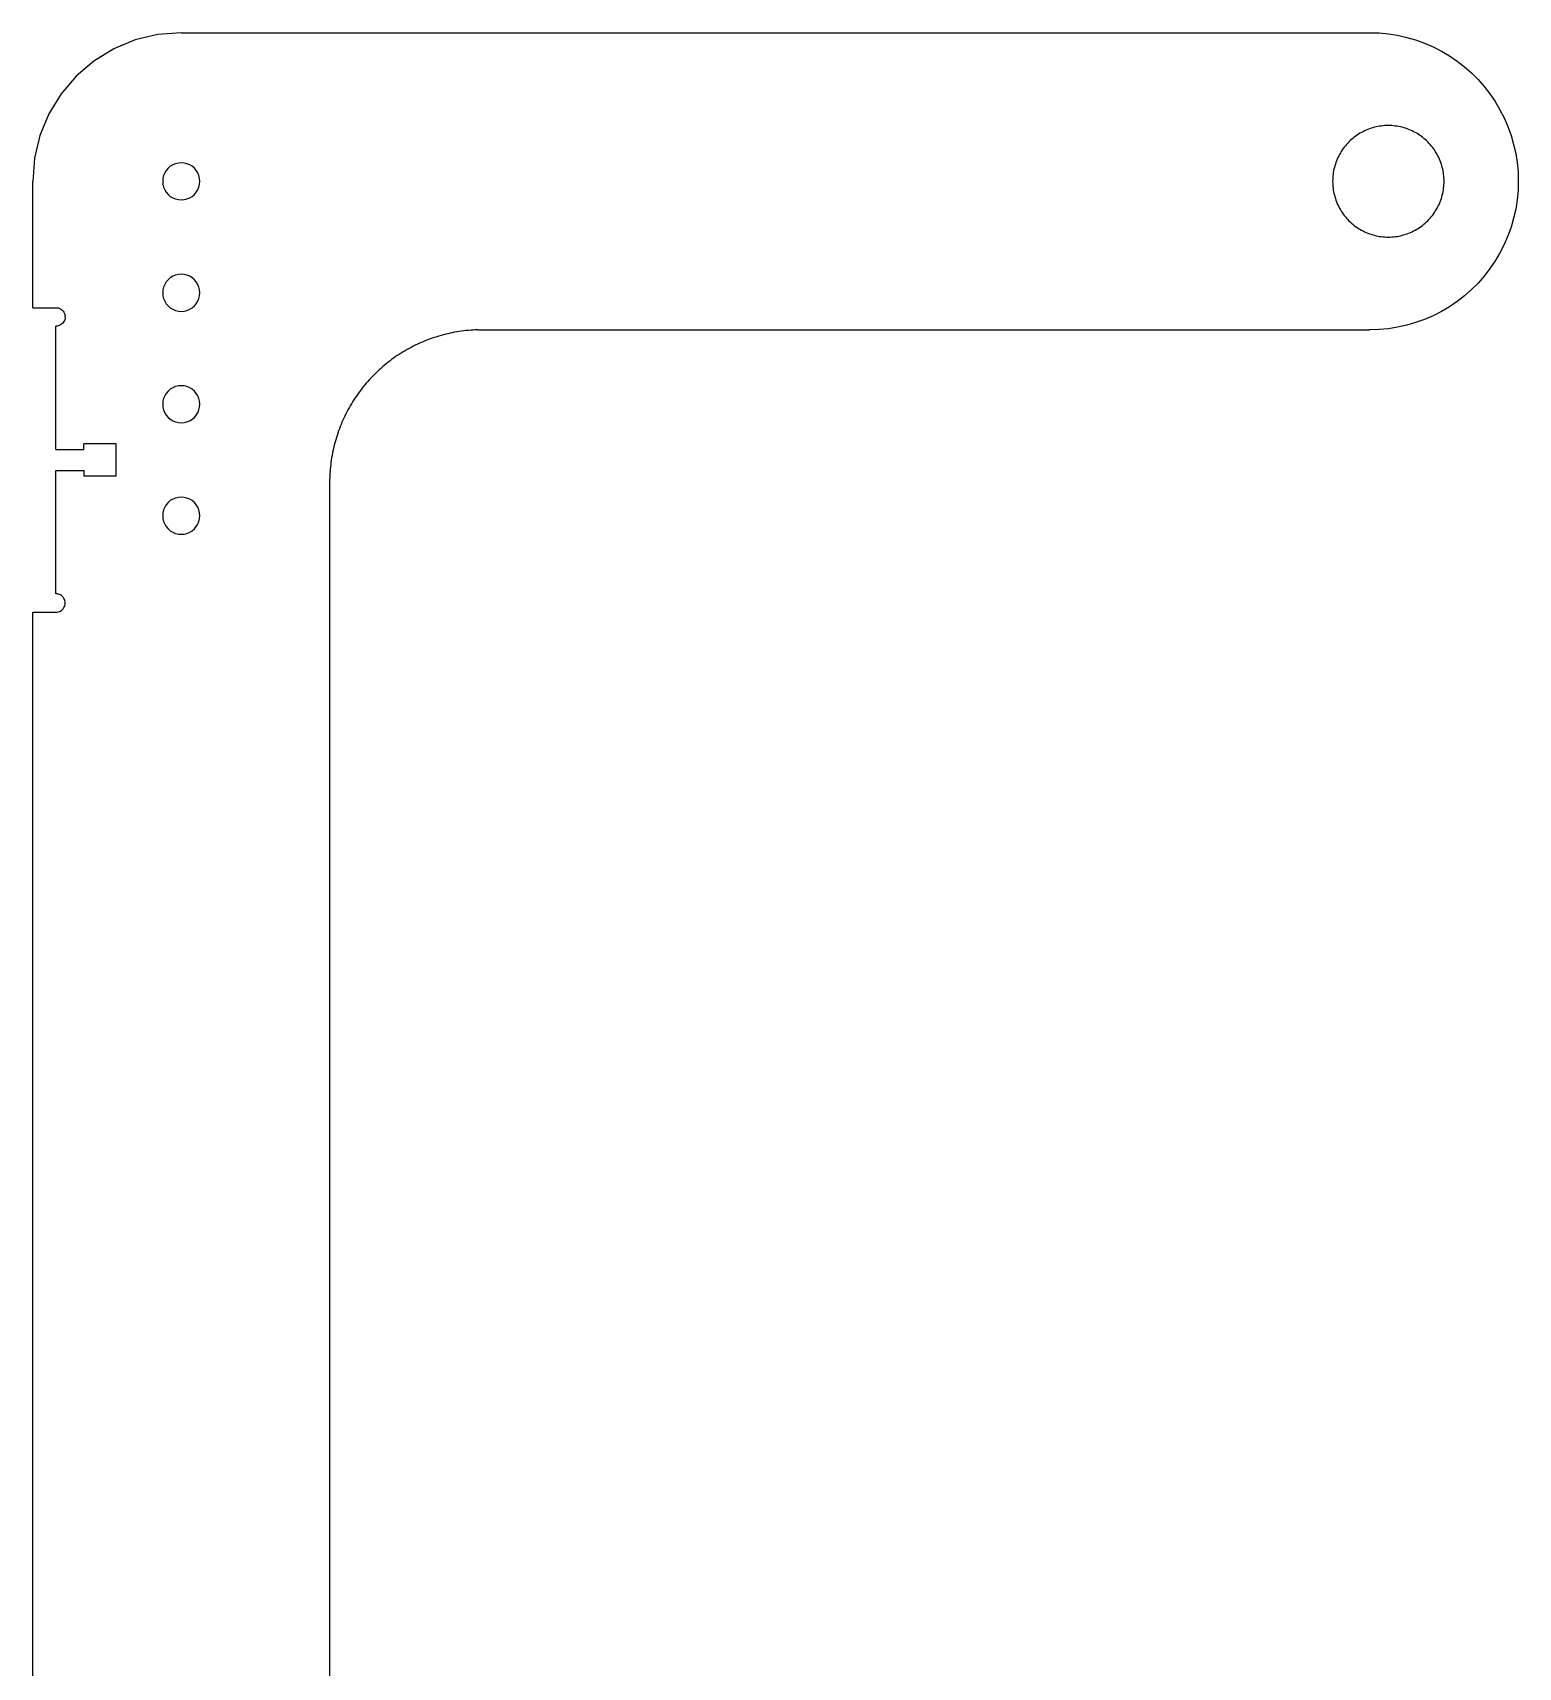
# Model space of a CAD drawing. Extents: x -24.7 to 24.7, y -45.9 to 45.9.
# Drawn here: x 0.98 to 20.98, y 23.91 to 45.91 of the extents above; entities that cross this region are included whole.
import ezdxf

# ---------------------------------------------------------------- set-up
doc = ezdxf.new("R2010")
doc.units = 0
doc.header["$MEASUREMENT"] = 0
doc.layers.get('0').update_dxf_attribs({"linetype": 'CONTINUOUS'})

msp = doc.modelspace()

# ---------------------------------------------------------------- linework, layer by layer
for p, q in [((2.363, 45.808), (2.073, 45.687)), ((2.668, 45.881), (2.363, 45.808)), ((2.981, 45.905), (2.668, 45.881)), ((18.981, 45.906), (19.107, 45.902)), ((19.107, 45.902), (19.232, 45.89)), ((19.232, 45.89), (19.356, 45.871)), ((19.356, 45.871), (19.479, 45.843)), ((19.479, 45.843), (19.599, 45.808)), ((19.599, 45.808), (19.717, 45.766)), ((19.717, 45.766), (19.833, 45.716)), ((2.073, 45.687), (1.806, 45.523)), ((19.833, 45.716), (19.945, 45.659)), ((19.945, 45.659), (20.053, 45.595)), ((20.053, 45.595), (20.157, 45.524)), ((1.806, 45.523), (1.567, 45.32)), ((20.157, 45.524), (20.256, 45.447)), ((20.256, 45.447), (20.35, 45.364)), ((20.35, 45.364), (20.439, 45.275)), ((1.567, 45.32), (1.363, 45.081)), ((20.439, 45.275), (20.522, 45.181)), ((20.522, 45.181), (20.599, 45.082)), ((1.363, 45.081), (1.199, 44.813)), ((20.599, 45.082), (20.67, 44.978)), ((20.67, 44.978), (20.734, 44.87)), ((1.199, 44.813), (1.079, 44.523)), ((20.734, 44.87), (20.791, 44.758)), ((20.791, 44.758), (20.841, 44.642)), ((1.079, 44.523), (1.006, 44.218)), ((18.718, 44.453), (18.701, 44.436)), ((18.735, 44.469), (18.718, 44.453)), ((18.753, 44.484), (18.735, 44.469)), ((18.772, 44.499), (18.753, 44.484)), ((18.79, 44.513), (18.772, 44.499)), ((18.81, 44.526), (18.79, 44.513)), ((18.829, 44.539), (18.81, 44.526)), ((18.849, 44.552), (18.829, 44.539)), ((18.87, 44.563), (18.849, 44.552)), ((18.891, 44.574), (18.87, 44.563)), ((18.912, 44.585), (18.891, 44.574)), ((18.933, 44.594), (18.912, 44.585)), ((18.955, 44.603), (18.933, 44.594)), ((18.977, 44.612), (18.955, 44.603)), ((18.999, 44.619), (18.977, 44.612)), ((19.022, 44.626), (18.999, 44.619)), ((19.045, 44.633), (19.022, 44.626)), ((19.068, 44.638), (19.045, 44.633)), ((19.091, 44.643), (19.068, 44.638)), ((19.114, 44.647), (19.091, 44.643)), ((19.137, 44.65), (19.114, 44.647)), ((19.161, 44.653), (19.137, 44.65)), ((19.184, 44.655), (19.161, 44.653)), ((19.208, 44.656), (19.184, 44.655)), ((19.231, 44.656), (19.208, 44.656)), ((19.255, 44.656), (19.231, 44.656)), ((19.278, 44.655), (19.255, 44.656)), ((19.302, 44.653), (19.278, 44.655)), ((19.325, 44.65), (19.302, 44.653)), ((19.349, 44.647), (19.325, 44.65)), ((19.372, 44.643), (19.349, 44.647)), ((19.395, 44.638), (19.372, 44.643)), ((19.418, 44.633), (19.395, 44.638)), ((19.44, 44.626), (19.418, 44.633)), ((19.463, 44.619), (19.44, 44.626)), ((19.485, 44.612), (19.463, 44.619)), ((19.507, 44.603), (19.485, 44.612)), ((19.529, 44.594), (19.507, 44.603)), ((19.551, 44.585), (19.529, 44.594)), ((19.572, 44.574), (19.551, 44.585)), ((19.593, 44.563), (19.572, 44.574)), ((19.613, 44.552), (19.593, 44.563)), ((19.633, 44.539), (19.613, 44.552)), ((19.653, 44.526), (19.633, 44.539)), ((19.672, 44.513), (19.653, 44.526)), ((19.691, 44.499), (19.672, 44.513)), ((19.709, 44.484), (19.691, 44.499)), ((19.727, 44.469), (19.709, 44.484)), ((19.745, 44.453), (19.727, 44.469)), ((19.762, 44.436), (19.745, 44.453)), ((20.841, 44.642), (20.883, 44.524)), ((20.883, 44.524), (20.918, 44.403)), ((18.553, 44.225), (18.543, 44.204)), ((18.563, 44.247), (18.553, 44.225)), ((18.574, 44.267), (18.563, 44.247)), ((18.586, 44.288), (18.574, 44.267)), ((18.598, 44.308), (18.586, 44.288)), ((18.611, 44.328), (18.598, 44.308)), ((18.624, 44.347), (18.611, 44.328)), ((18.639, 44.366), (18.624, 44.347)), ((18.653, 44.384), (18.639, 44.366)), ((18.669, 44.402), (18.653, 44.384)), ((18.685, 44.419), (18.669, 44.402)), ((18.701, 44.436), (18.685, 44.419)), ((19.778, 44.419), (19.762, 44.436)), ((19.794, 44.402), (19.778, 44.419)), ((19.809, 44.384), (19.794, 44.402)), ((19.824, 44.366), (19.809, 44.384)), ((19.838, 44.347), (19.824, 44.366)), ((19.852, 44.328), (19.838, 44.347)), ((19.864, 44.308), (19.852, 44.328)), ((19.877, 44.288), (19.864, 44.308)), ((19.888, 44.267), (19.877, 44.288)), ((19.899, 44.247), (19.888, 44.267)), ((19.91, 44.225), (19.899, 44.247)), ((19.92, 44.204), (19.91, 44.225)), ((20.918, 44.403), (20.946, 44.281)), ((20.946, 44.281), (20.965, 44.157)), ((1.006, 44.218), (0.981, 43.905)), ((2.758, 44.019), (2.743, 43.983)), ((2.779, 44.052), (2.758, 44.019)), ((2.804, 44.082), (2.779, 44.052)), ((2.834, 44.108), (2.804, 44.082)), ((2.868, 44.128), (2.834, 44.108)), ((2.904, 44.143), (2.868, 44.128)), ((2.942, 44.152), (2.904, 44.143)), ((2.981, 44.155), (2.942, 44.152)), ((3.02, 44.152), (2.981, 44.155)), ((3.058, 44.143), (3.02, 44.152)), ((3.095, 44.128), (3.058, 44.143)), ((3.128, 44.108), (3.095, 44.128)), ((3.158, 44.082), (3.128, 44.108)), ((3.183, 44.052), (3.158, 44.082)), ((3.204, 44.019), (3.183, 44.052)), ((3.219, 43.983), (3.204, 44.019)), ((18.487, 44), (18.485, 43.977)), ((18.49, 44.023), (18.487, 44)), ((18.495, 44.047), (18.49, 44.023)), ((18.499, 44.07), (18.495, 44.047)), ((18.505, 44.093), (18.499, 44.07)), ((18.511, 44.115), (18.505, 44.093)), ((18.518, 44.138), (18.511, 44.115)), ((18.526, 44.16), (18.518, 44.138)), ((18.534, 44.182), (18.526, 44.16)), ((18.543, 44.204), (18.534, 44.182)), ((19.929, 44.182), (19.92, 44.204)), ((19.937, 44.16), (19.929, 44.182)), ((19.945, 44.138), (19.937, 44.16)), ((19.951, 44.115), (19.945, 44.138)), ((19.958, 44.093), (19.951, 44.115)), ((19.963, 44.07), (19.958, 44.093)), ((19.968, 44.047), (19.963, 44.07)), ((19.972, 44.023), (19.968, 44.047)), ((19.975, 44), (19.972, 44.023)), ((19.978, 43.977), (19.975, 44)), ((20.965, 44.157), (20.977, 44.032)), ((20.977, 44.032), (20.981, 43.906)), ((2.734, 43.945), (2.731, 43.905)), ((2.731, 43.905), (2.734, 43.866)), ((2.743, 43.983), (2.734, 43.945)), ((2.734, 43.866), (2.743, 43.828)), ((2.743, 43.828), (2.758, 43.792)), ((2.758, 43.792), (2.779, 43.759)), ((3.183, 43.759), (3.204, 43.792)), ((3.204, 43.792), (3.219, 43.828)), ((3.228, 43.945), (3.219, 43.983)), ((3.219, 43.828), (3.228, 43.866)), ((3.231, 43.905), (3.228, 43.945)), ((3.228, 43.866), (3.231, 43.905)), ((18.482, 43.93), (18.481, 43.906)), ((18.481, 43.906), (18.482, 43.883)), ((18.483, 43.953), (18.482, 43.93)), ((18.482, 43.883), (18.483, 43.859)), ((18.485, 43.977), (18.483, 43.953)), ((18.483, 43.859), (18.485, 43.836)), ((18.485, 43.836), (18.487, 43.812)), ((18.487, 43.812), (18.49, 43.789)), ((18.49, 43.789), (18.495, 43.766)), ((19.968, 43.766), (19.972, 43.789)), ((19.972, 43.789), (19.975, 43.812)), ((19.975, 43.812), (19.978, 43.836)), ((19.98, 43.953), (19.978, 43.977)), ((19.978, 43.836), (19.98, 43.859)), ((19.981, 43.93), (19.98, 43.953)), ((19.98, 43.859), (19.981, 43.883)), ((19.981, 43.906), (19.981, 43.93)), ((19.981, 43.883), (19.981, 43.906)), ((20.977, 43.781), (20.965, 43.655)), ((20.981, 43.906), (20.977, 43.781)), ((2.779, 43.759), (2.804, 43.729)), ((2.804, 43.729), (2.834, 43.703)), ((2.834, 43.703), (2.868, 43.683)), ((2.868, 43.683), (2.904, 43.668)), ((2.904, 43.668), (2.942, 43.659)), ((2.942, 43.659), (2.981, 43.655)), ((2.981, 43.655), (3.02, 43.659)), ((3.02, 43.659), (3.058, 43.668)), ((3.058, 43.668), (3.095, 43.683)), ((3.095, 43.683), (3.128, 43.703)), ((3.128, 43.703), (3.158, 43.729)), ((3.158, 43.729), (3.183, 43.759)), ((18.495, 43.766), (18.499, 43.742)), ((18.499, 43.742), (18.505, 43.72)), ((18.505, 43.72), (18.511, 43.697)), ((18.511, 43.697), (18.518, 43.674)), ((18.518, 43.674), (18.526, 43.652)), ((18.526, 43.652), (18.534, 43.63)), ((18.534, 43.63), (18.543, 43.608)), ((18.543, 43.608), (18.553, 43.587)), ((18.553, 43.587), (18.563, 43.566)), ((18.563, 43.566), (18.574, 43.545)), ((19.888, 43.545), (19.899, 43.566)), ((19.899, 43.566), (19.91, 43.587)), ((19.91, 43.587), (19.92, 43.608)), ((19.92, 43.608), (19.929, 43.63)), ((19.929, 43.63), (19.937, 43.652)), ((19.937, 43.652), (19.945, 43.674)), ((19.945, 43.674), (19.951, 43.697)), ((19.951, 43.697), (19.958, 43.72)), ((19.958, 43.72), (19.963, 43.742)), ((19.963, 43.742), (19.968, 43.766)), ((20.965, 43.655), (20.946, 43.531)), ((18.574, 43.545), (18.586, 43.524)), ((18.586, 43.524), (18.598, 43.504)), ((18.598, 43.504), (18.611, 43.485)), ((18.611, 43.485), (18.624, 43.465)), ((18.624, 43.465), (18.639, 43.446)), ((18.639, 43.446), (18.653, 43.428)), ((18.653, 43.428), (18.669, 43.41)), ((18.669, 43.41), (18.685, 43.393)), ((18.685, 43.393), (18.701, 43.376)), ((18.701, 43.376), (18.718, 43.359)), ((18.718, 43.359), (18.735, 43.344)), ((18.735, 43.344), (18.753, 43.328)), ((19.709, 43.328), (19.727, 43.344)), ((19.727, 43.344), (19.745, 43.359)), ((19.745, 43.359), (19.762, 43.376)), ((19.762, 43.376), (19.778, 43.393)), ((19.778, 43.393), (19.794, 43.41)), ((19.794, 43.41), (19.809, 43.428)), ((19.809, 43.428), (19.824, 43.446)), ((19.824, 43.446), (19.838, 43.465)), ((19.838, 43.465), (19.852, 43.485)), ((19.852, 43.485), (19.864, 43.504)), ((19.864, 43.504), (19.877, 43.524)), ((19.877, 43.524), (19.888, 43.545)), ((20.918, 43.409), (20.883, 43.288)), ((20.946, 43.531), (20.918, 43.409)), ((18.753, 43.328), (18.772, 43.313)), ((18.772, 43.313), (18.79, 43.299)), ((18.79, 43.299), (18.81, 43.286)), ((18.81, 43.286), (18.829, 43.273)), ((18.829, 43.273), (18.849, 43.261)), ((18.849, 43.261), (18.87, 43.249)), ((18.87, 43.249), (18.891, 43.238)), ((18.891, 43.238), (18.912, 43.227)), ((18.912, 43.227), (18.933, 43.218)), ((18.933, 43.218), (18.955, 43.209)), ((18.955, 43.209), (18.977, 43.2)), ((18.977, 43.2), (18.999, 43.193)), ((18.999, 43.193), (19.022, 43.186)), ((19.022, 43.186), (19.045, 43.18)), ((19.045, 43.18), (19.068, 43.174)), ((19.068, 43.174), (19.091, 43.169)), ((19.091, 43.169), (19.114, 43.165)), ((19.114, 43.165), (19.137, 43.162)), ((19.137, 43.162), (19.161, 43.159)), ((19.161, 43.159), (19.184, 43.158)), ((19.184, 43.158), (19.208, 43.156)), ((19.208, 43.156), (19.231, 43.156)), ((19.231, 43.156), (19.255, 43.156)), ((19.255, 43.156), (19.278, 43.158)), ((19.278, 43.158), (19.302, 43.159)), ((19.302, 43.159), (19.325, 43.162)), ((19.325, 43.162), (19.349, 43.165)), ((19.349, 43.165), (19.372, 43.169)), ((19.372, 43.169), (19.395, 43.174)), ((19.395, 43.174), (19.418, 43.18)), ((19.418, 43.18), (19.44, 43.186)), ((19.44, 43.186), (19.463, 43.193)), ((19.463, 43.193), (19.485, 43.2)), ((19.485, 43.2), (19.507, 43.209)), ((19.507, 43.209), (19.529, 43.218)), ((19.529, 43.218), (19.551, 43.227)), ((19.551, 43.227), (19.572, 43.238)), ((19.572, 43.238), (19.593, 43.249)), ((19.593, 43.249), (19.613, 43.261)), ((19.613, 43.261), (19.633, 43.273)), ((19.633, 43.273), (19.653, 43.286)), ((19.653, 43.286), (19.672, 43.299)), ((19.672, 43.299), (19.691, 43.313)), ((19.691, 43.313), (19.709, 43.328)), ((20.841, 43.17), (20.791, 43.055)), ((20.883, 43.288), (20.841, 43.17)), ((20.734, 42.943), (20.67, 42.834)), ((20.791, 43.055), (20.734, 42.943)), ((20.599, 42.731), (20.522, 42.631)), ((20.67, 42.834), (20.599, 42.731)), ((2.743, 42.483), (2.734, 42.445)), ((2.758, 42.519), (2.743, 42.483)), ((2.779, 42.552), (2.758, 42.519)), ((2.804, 42.582), (2.779, 42.552)), ((2.834, 42.608), (2.804, 42.582)), ((2.868, 42.628), (2.834, 42.608)), ((2.904, 42.643), (2.868, 42.628)), ((2.942, 42.652), (2.904, 42.643)), ((2.981, 42.655), (2.942, 42.652)), ((3.02, 42.652), (2.981, 42.655)), ((3.058, 42.643), (3.02, 42.652)), ((3.095, 42.628), (3.058, 42.643)), ((3.128, 42.608), (3.095, 42.628)), ((3.158, 42.582), (3.128, 42.608)), ((3.183, 42.552), (3.158, 42.582)), ((3.204, 42.519), (3.183, 42.552)), ((3.219, 42.483), (3.204, 42.519)), ((3.228, 42.445), (3.219, 42.483)), ((20.439, 42.537), (20.35, 42.448)), ((20.522, 42.631), (20.439, 42.537)), ((2.734, 42.445), (2.731, 42.405)), ((2.731, 42.405), (2.734, 42.366)), ((2.734, 42.366), (2.743, 42.328)), ((2.743, 42.328), (2.758, 42.292)), ((2.758, 42.292), (2.779, 42.259)), ((2.779, 42.259), (2.804, 42.229)), ((3.158, 42.229), (3.183, 42.259)), ((3.183, 42.259), (3.204, 42.292)), ((3.204, 42.292), (3.219, 42.328)), ((3.219, 42.328), (3.228, 42.366)), ((3.231, 42.405), (3.228, 42.445)), ((3.228, 42.366), (3.231, 42.405)), ((20.157, 42.288), (20.053, 42.217)), ((20.256, 42.365), (20.157, 42.288)), ((20.35, 42.448), (20.256, 42.365)), ((1.294, 42.205), (1.31, 42.204)), ((1.31, 42.204), (1.326, 42.201)), ((1.326, 42.201), (1.341, 42.196)), ((1.341, 42.196), (1.356, 42.189)), ((1.356, 42.189), (1.37, 42.18)), ((1.37, 42.18), (1.382, 42.169)), ((1.382, 42.169), (1.393, 42.157)), ((1.393, 42.157), (1.402, 42.143)), ((1.402, 42.143), (1.409, 42.128)), ((1.409, 42.033), (1.402, 42.018)), ((1.409, 42.128), (1.414, 42.113)), ((1.414, 42.048), (1.409, 42.033)), ((1.414, 42.113), (1.418, 42.097)), ((1.418, 42.064), (1.414, 42.048)), ((1.419, 42.08), (1.418, 42.097)), ((1.419, 42.08), (1.418, 42.064)), ((2.804, 42.229), (2.834, 42.203)), ((2.834, 42.203), (2.868, 42.183)), ((2.868, 42.183), (2.904, 42.168)), ((2.904, 42.168), (2.942, 42.159)), ((2.942, 42.159), (2.981, 42.155)), ((2.981, 42.155), (3.02, 42.159)), ((3.02, 42.159), (3.058, 42.168)), ((3.058, 42.168), (3.095, 42.183)), ((3.095, 42.183), (3.128, 42.203)), ((3.128, 42.203), (3.158, 42.229)), ((19.717, 42.046), (19.599, 42.004)), ((19.833, 42.096), (19.717, 42.046)), ((19.945, 42.153), (19.833, 42.096)), ((20.053, 42.217), (19.945, 42.153)), ((1.31, 41.957), (1.294, 41.955)), ((1.326, 41.96), (1.31, 41.957)), ((1.342, 41.965), (1.326, 41.96)), ((1.356, 41.972), (1.342, 41.965)), ((1.37, 41.981), (1.356, 41.972)), ((1.382, 41.992), (1.37, 41.981)), ((1.393, 42.004), (1.382, 41.992)), ((1.402, 42.018), (1.393, 42.004)), ((6.391, 41.805), (6.361, 41.795)), ((6.421, 41.814), (6.391, 41.805)), ((6.45, 41.823), (6.421, 41.814)), ((6.48, 41.832), (6.45, 41.823)), ((6.51, 41.84), (6.48, 41.832)), ((6.541, 41.847), (6.51, 41.84)), ((6.571, 41.855), (6.541, 41.847)), ((6.601, 41.861), (6.571, 41.855)), ((6.632, 41.868), (6.601, 41.861)), ((6.662, 41.874), (6.632, 41.868)), ((6.693, 41.879), (6.662, 41.874)), ((6.724, 41.884), (6.693, 41.879)), ((6.754, 41.888), (6.724, 41.884)), ((6.785, 41.892), (6.754, 41.888)), ((6.816, 41.896), (6.785, 41.892)), ((6.847, 41.899), (6.816, 41.896)), ((6.878, 41.901), (6.847, 41.899)), ((6.909, 41.903), (6.878, 41.901)), ((6.94, 41.905), (6.909, 41.903)), ((6.972, 41.906), (6.94, 41.905)), ((19.107, 41.91), (18.981, 41.906)), ((19.232, 41.922), (19.107, 41.91)), ((19.356, 41.941), (19.232, 41.922)), ((19.479, 41.969), (19.356, 41.941)), ((19.599, 42.004), (19.479, 41.969)), ((5.941, 41.594), (5.915, 41.577)), ((5.968, 41.61), (5.941, 41.594)), ((5.994, 41.626), (5.968, 41.61)), ((6.021, 41.641), (5.994, 41.626)), ((6.049, 41.657), (6.021, 41.641)), ((6.076, 41.671), (6.049, 41.657)), ((6.104, 41.685), (6.076, 41.671)), ((6.132, 41.699), (6.104, 41.685)), ((6.16, 41.713), (6.132, 41.699)), ((6.188, 41.726), (6.16, 41.713)), ((6.216, 41.738), (6.188, 41.726)), ((6.245, 41.75), (6.216, 41.738)), ((6.274, 41.762), (6.245, 41.75)), ((6.303, 41.773), (6.274, 41.762)), ((6.332, 41.784), (6.303, 41.773)), ((6.361, 41.795), (6.332, 41.784)), ((5.645, 41.368), (5.622, 41.346)), ((5.668, 41.388), (5.645, 41.368)), ((5.691, 41.409), (5.668, 41.388)), ((5.715, 41.429), (5.691, 41.409)), ((5.739, 41.449), (5.715, 41.429)), ((5.763, 41.468), (5.739, 41.449)), ((5.788, 41.487), (5.763, 41.468)), ((5.813, 41.506), (5.788, 41.487)), ((5.838, 41.524), (5.813, 41.506)), ((5.863, 41.542), (5.838, 41.524)), ((5.889, 41.56), (5.863, 41.542)), ((5.915, 41.577), (5.889, 41.56)), ((2.904, 41.143), (2.868, 41.128)), ((2.942, 41.152), (2.904, 41.143)), ((2.981, 41.155), (2.942, 41.152)), ((3.02, 41.152), (2.981, 41.155)), ((3.058, 41.143), (3.02, 41.152)), ((3.095, 41.128), (3.058, 41.143)), ((5.432, 41.141), (5.413, 41.116)), ((5.452, 41.165), (5.432, 41.141)), ((5.472, 41.189), (5.452, 41.165)), ((5.492, 41.212), (5.472, 41.189)), ((5.513, 41.235), (5.492, 41.212)), ((5.534, 41.258), (5.513, 41.235)), ((5.555, 41.281), (5.534, 41.258)), ((5.577, 41.303), (5.555, 41.281)), ((5.599, 41.325), (5.577, 41.303)), ((5.622, 41.346), (5.599, 41.325)), ((2.734, 40.945), (2.731, 40.905)), ((2.743, 40.983), (2.734, 40.945)), ((2.758, 41.019), (2.743, 40.983)), ((2.779, 41.052), (2.758, 41.019)), ((2.804, 41.082), (2.779, 41.052)), ((2.834, 41.108), (2.804, 41.082)), ((2.868, 41.128), (2.834, 41.108)), ((3.128, 41.108), (3.095, 41.128)), ((3.158, 41.082), (3.128, 41.108)), ((3.183, 41.052), (3.158, 41.082)), ((3.204, 41.019), (3.183, 41.052)), ((3.219, 40.983), (3.204, 41.019)), ((3.228, 40.945), (3.219, 40.983)), ((3.231, 40.905), (3.228, 40.945)), ((5.288, 40.938), (5.272, 40.911)), ((5.305, 40.964), (5.288, 40.938)), ((5.322, 40.99), (5.305, 40.964)), ((5.339, 41.016), (5.322, 40.99)), ((5.357, 41.041), (5.339, 41.016)), ((5.375, 41.067), (5.357, 41.041)), ((5.394, 41.092), (5.375, 41.067)), ((5.413, 41.116), (5.394, 41.092)), ((2.731, 40.905), (2.734, 40.866)), ((2.734, 40.866), (2.743, 40.828)), ((2.743, 40.828), (2.758, 40.792)), ((2.758, 40.792), (2.779, 40.759)), ((2.779, 40.759), (2.804, 40.729)), ((2.804, 40.729), (2.834, 40.703)), ((2.834, 40.703), (2.868, 40.683)), ((3.095, 40.683), (3.128, 40.703)), ((3.128, 40.703), (3.158, 40.729)), ((3.158, 40.729), (3.183, 40.759)), ((3.183, 40.759), (3.204, 40.792)), ((3.204, 40.792), (3.219, 40.828)), ((3.219, 40.828), (3.228, 40.866)), ((3.228, 40.866), (3.231, 40.905)), ((5.17, 40.719), (5.157, 40.69)), ((5.183, 40.747), (5.17, 40.719)), ((5.197, 40.775), (5.183, 40.747)), ((5.211, 40.802), (5.197, 40.775)), ((5.226, 40.83), (5.211, 40.802)), ((5.241, 40.857), (5.226, 40.83)), ((5.256, 40.884), (5.241, 40.857)), ((5.272, 40.911), (5.256, 40.884)), ((2.868, 40.683), (2.904, 40.668)), ((2.904, 40.668), (2.942, 40.659)), ((2.942, 40.659), (2.981, 40.655)), ((2.981, 40.655), (3.02, 40.659)), ((3.02, 40.659), (3.058, 40.668)), ((3.058, 40.668), (3.095, 40.683)), ((5.079, 40.487), (5.07, 40.457)), ((5.089, 40.517), (5.079, 40.487)), ((5.099, 40.546), (5.089, 40.517)), ((5.11, 40.575), (5.099, 40.546)), ((5.121, 40.604), (5.11, 40.575)), ((5.133, 40.633), (5.121, 40.604)), ((5.145, 40.662), (5.133, 40.633)), ((5.157, 40.69), (5.145, 40.662)), ((5.023, 40.277), (5.017, 40.246)), ((5.03, 40.307), (5.023, 40.277)), ((5.037, 40.337), (5.03, 40.307)), ((5.044, 40.367), (5.037, 40.337)), ((5.052, 40.398), (5.044, 40.367)), ((5.061, 40.428), (5.052, 40.398)), ((5.07, 40.457), (5.061, 40.428)), ((4.99, 40.061), (4.987, 40.03)), ((4.993, 40.092), (4.99, 40.061)), ((4.997, 40.123), (4.993, 40.092)), ((5.001, 40.154), (4.997, 40.123)), ((5.006, 40.185), (5.001, 40.154)), ((5.011, 40.215), (5.006, 40.185)), ((5.017, 40.246), (5.011, 40.215)), ((4.981, 39.937), (4.98, 39.906)), ((4.983, 39.968), (4.981, 39.937)), ((4.984, 39.999), (4.983, 39.968)), ((4.987, 40.03), (4.984, 39.999)), ((2.834, 39.608), (2.804, 39.582)), ((2.868, 39.628), (2.834, 39.608)), ((2.904, 39.643), (2.868, 39.628)), ((2.942, 39.652), (2.904, 39.643)), ((2.981, 39.655), (2.942, 39.652)), ((3.02, 39.652), (2.981, 39.655)), ((3.058, 39.643), (3.02, 39.652)), ((3.095, 39.628), (3.058, 39.643)), ((3.128, 39.608), (3.095, 39.628)), ((3.158, 39.582), (3.128, 39.608)), ((2.734, 39.445), (2.731, 39.405)), ((2.731, 39.405), (2.734, 39.366)), ((2.743, 39.483), (2.734, 39.445)), ((2.758, 39.519), (2.743, 39.483)), ((2.779, 39.552), (2.758, 39.519)), ((2.804, 39.582), (2.779, 39.552)), ((3.183, 39.552), (3.158, 39.582)), ((3.204, 39.519), (3.183, 39.552)), ((3.219, 39.483), (3.204, 39.519)), ((3.228, 39.445), (3.219, 39.483)), ((3.231, 39.405), (3.228, 39.445)), ((3.228, 39.366), (3.231, 39.405)), ((2.734, 39.366), (2.743, 39.328)), ((2.743, 39.328), (2.758, 39.292)), ((2.758, 39.292), (2.779, 39.259)), ((2.779, 39.259), (2.804, 39.229)), ((2.804, 39.229), (2.834, 39.203)), ((2.834, 39.203), (2.868, 39.183)), ((2.868, 39.183), (2.904, 39.168)), ((2.904, 39.168), (2.942, 39.159)), ((3.02, 39.159), (3.058, 39.168)), ((3.058, 39.168), (3.095, 39.183)), ((3.095, 39.183), (3.128, 39.203)), ((3.128, 39.203), (3.158, 39.229)), ((3.158, 39.229), (3.183, 39.259)), ((3.183, 39.259), (3.204, 39.292)), ((3.204, 39.292), (3.219, 39.328)), ((3.219, 39.328), (3.228, 39.366)), ((2.942, 39.159), (2.981, 39.155)), ((2.981, 39.155), (3.02, 39.159)), ((1.31, 38.354), (1.294, 38.355)), ((1.326, 38.351), (1.31, 38.354)), ((1.342, 38.346), (1.326, 38.351)), ((1.356, 38.339), (1.342, 38.346)), ((1.37, 38.33), (1.356, 38.339)), ((1.382, 38.319), (1.37, 38.33)), ((1.393, 38.307), (1.382, 38.319)), ((1.402, 38.293), (1.393, 38.307)), ((1.409, 38.278), (1.402, 38.293)), ((1.294, 38.105), (1.31, 38.106)), ((1.31, 38.106), (1.326, 38.11)), ((1.326, 38.11), (1.342, 38.115)), ((1.342, 38.115), (1.356, 38.122)), ((1.356, 38.122), (1.37, 38.131)), ((1.37, 38.131), (1.382, 38.142)), ((1.382, 38.142), (1.393, 38.154)), ((1.393, 38.154), (1.402, 38.168)), ((1.402, 38.168), (1.409, 38.183)), ((1.414, 38.263), (1.409, 38.278)), ((1.409, 38.183), (1.414, 38.198)), ((1.418, 38.247), (1.414, 38.263)), ((1.414, 38.198), (1.418, 38.214)), ((1.419, 38.23), (1.418, 38.247)), ((1.418, 38.214), (1.419, 38.23))]:
    msp.add_line(p, q)
at = {"color": 1}
for p, q in [((2.981, 45.905), (18.981, 45.906)), ((0.981, 42.205), (1.294, 42.205)), ((6.972, 41.906), (18.981, 41.906)), ((1.294, 40.296), (1.669, 40.296)), ((2.106, 40.374), (1.669, 40.374)), ((1.294, 40.015), (1.669, 40.015)), ((2.106, 39.937), (1.669, 39.937)), ((0.981, 38.105), (1.294, 38.105))]:
    msp.add_line(p, q, dxfattribs=at)
at = {"color": 3}
for p, q in [((0.981, 42.205), (0.981, 43.905)), ((1.294, 40.296), (1.294, 41.955)), ((1.669, 40.296), (1.669, 40.374)), ((2.106, 39.937), (2.106, 40.374)), ((1.294, 38.355), (1.294, 40.015)), ((1.669, 40.015), (1.669, 39.937)), ((4.98, 7.906), (4.98, 39.906)), ((0.981, 6.453), (0.981, 38.105))]:
    msp.add_line(p, q, dxfattribs=at)

doc.saveas('drawing.dxf')
